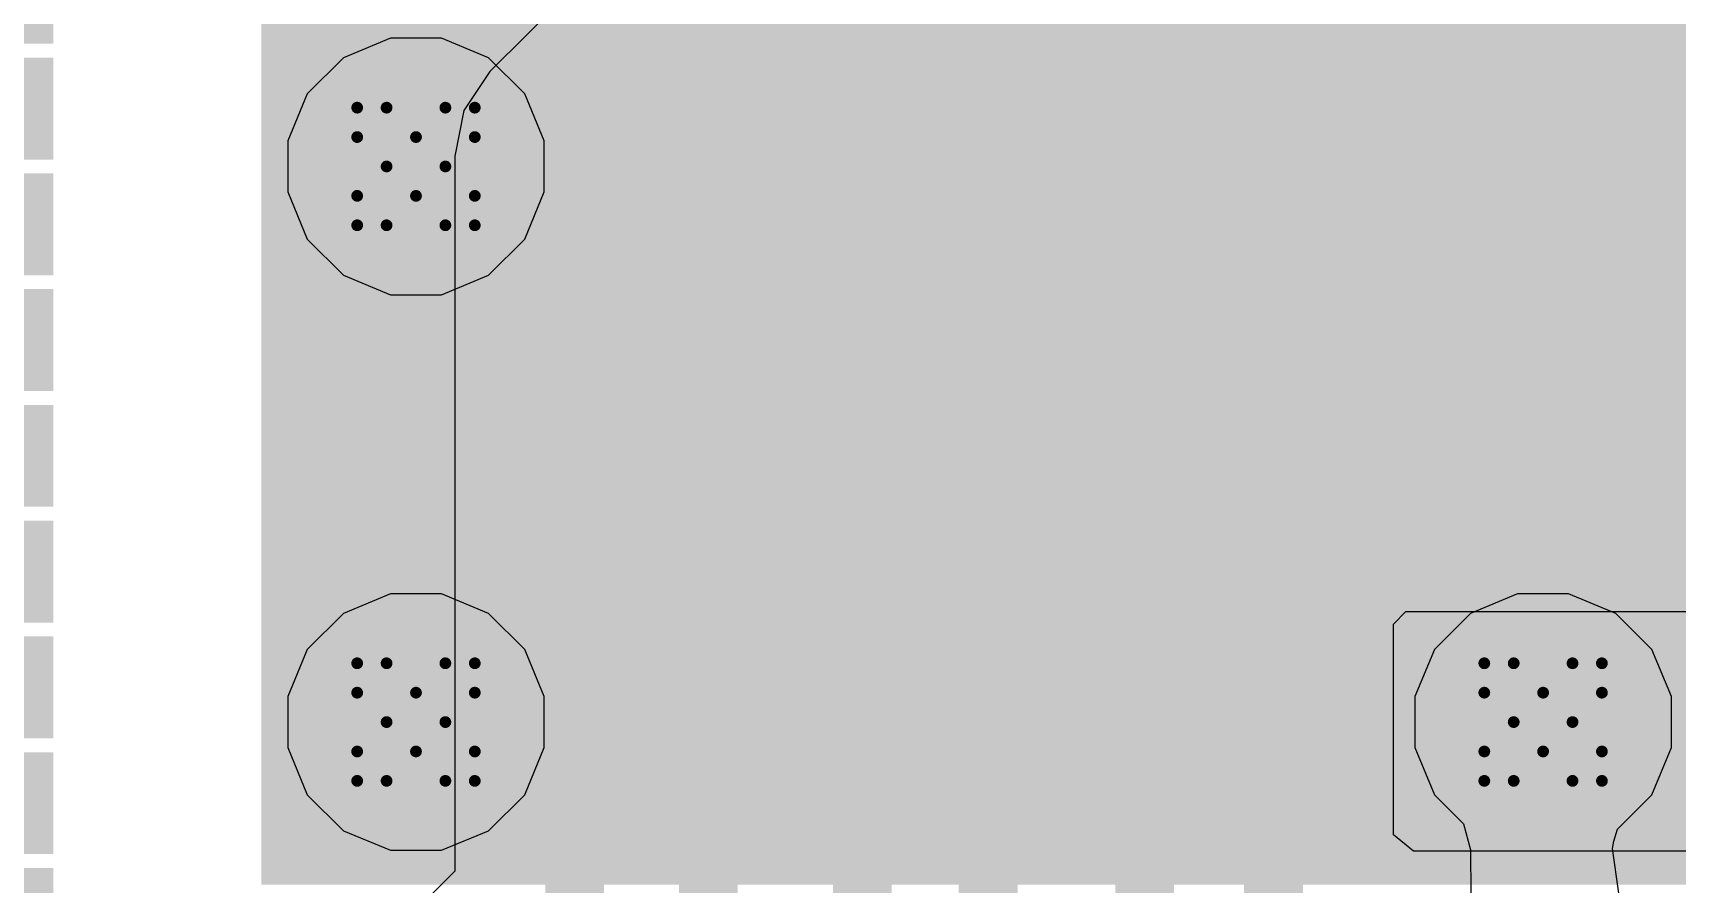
# Model space of a CAD drawing. Header units: inches. Extents: x 0 to 5379, y 0 to 5429.
# Drawn here: x 99.41 to 106.51, y 129.54 to 133.22 of the extents above; entities that cross this region are included whole.
import ezdxf

# ---------------------------------------------------------------- set-up
doc = ezdxf.new("R2010")
doc.units = ezdxf.units.IN
for name, color, linetype in [('Bottom Layer', 5, 'Continuous'), ('Bottom Solder', 6, 'Continuous'), ('Drill Drawing', 1, 'Continuous'), ('GND01', 16, 'Continuous'), ('GND02', 76, 'Continuous'), ('PWR', 156, 'Continuous'), ('SIG 01', 90, 'Continuous'), ('Top Layer', 1, 'Continuous'), ('Top Paste', 8, 'Continuous'), ('Top Solder', 216, 'Continuous'), ('Via Holes', 16, 'Continuous')]:
    doc.layers.add(name, color=color, linetype=linetype)

# ---------------------------------------------------------------- blocks, each defined once
blk = doc.blocks.new('64_VFQFPN_9X9_138')
at = {"layer": 'Top Layer'}
for points in [[(-3, 3), (3, 3), (3, -3), (-3, -3)], [(4.07, 2.9), (4.93, 2.9), (4.93, 2.6), (4.07, 2.6)], [(4.07, 2.4), (4.93, 2.4), (4.93, 2.1), (4.07, 2.1)], [(4.07, 1.9), (4.93, 1.9), (4.93, 1.6), (4.07, 1.6)], [(4.07, 1.4), (4.93, 1.4), (4.93, 1.1), (4.07, 1.1)], [(4.07, 0.9), (4.93, 0.9), (4.93, 0.6), (4.07, 0.6)], [(4.07, 0.4), (4.93, 0.4), (4.93, 0.1), (4.07, 0.1)], [(4.07, -0.1), (4.93, -0.1), (4.93, -0.4), (4.07, -0.4)]]:
    blk.add_hatch(color=1, dxfattribs=at).paths.add_polyline_path(points)
at = {"layer": 'Top Paste'}
for points in [[(4.07, 2.9), (4.93, 2.9), (4.93, 2.6), (4.07, 2.6)], [(4.07, 2.4), (4.93, 2.4), (4.93, 2.1), (4.07, 2.1)], [(4.07, 1.9), (4.93, 1.9), (4.93, 1.6), (4.07, 1.6)], [(4.07, 1.4), (4.93, 1.4), (4.93, 1.1), (4.07, 1.1)], [(4.07, 0.9), (4.93, 0.9), (4.93, 0.6), (4.07, 0.6)], [(4.07, 0.4), (4.93, 0.4), (4.93, 0.1), (4.07, 0.1)], [(4.07, -0.1), (4.93, -0.1), (4.93, -0.4), (4.07, -0.4)]]:
    blk.add_hatch(color=8, dxfattribs=at).paths.add_polyline_path(points)
at = {"layer": 'Top Solder'}
for points in [[(4, 3.47), (5, 3.47), (5, 3.03), (4, 3.03)], [(-3.1016, 3.1016), (3.1016, 3.1016), (3.1016, -3.1016), (-3.1016, -3.1016)], [(4, 2.97), (5, 2.97), (5, 2.53), (4, 2.53)], [(4, 2.47), (5, 2.47), (5, 2.03), (4, 2.03)], [(4, 1.97), (5, 1.97), (5, 1.53), (4, 1.53)], [(4, 1.47), (5, 1.47), (5, 1.03), (4, 1.03)], [(4, 0.97), (5, 0.97), (5, 0.53), (4, 0.53)], [(4, 0.47), (5, 0.47), (5, 0.03), (4, 0.03)], [(4, -0.03), (5, -0.03), (5, -0.47), (4, -0.47)], [(4, -0.53), (5, -0.53), (5, -0.97), (4, -0.97)]]:
    blk.add_hatch(color=216, dxfattribs=at).paths.add_polyline_path(points)

msp = doc.modelspace()

# ---------------------------------------------------------------- hatches: boundary and pattern name
at = {"layer": 'Bottom Layer'}
h = msp.add_hatch(color=5, dxfattribs=at)
edge = h.paths.add_edge_path()
edge.add_arc((101.0638, 132.6428), 0.3, 0, 360)
h = msp.add_hatch(color=5, dxfattribs=at)
edge = h.paths.add_edge_path()
edge.add_arc((101.0638, 130.2428), 0.3, 0, 360)
h = msp.add_hatch(color=5, dxfattribs=at)
edge = h.paths.add_edge_path()
edge.add_arc((105.9322, 130.2428), 0.3, 0, 360)
at = {"layer": 'Bottom Solder'}
h = msp.add_hatch(color=6, dxfattribs=at)
edge = h.paths.add_edge_path()
edge.add_arc((101.0638, 132.6428), 0.4016, 0, 360)
h = msp.add_hatch(color=6, dxfattribs=at)
edge = h.paths.add_edge_path()
edge.add_arc((101.0638, 130.2428), 0.4016, 0, 360)
h = msp.add_hatch(color=6, dxfattribs=at)
edge = h.paths.add_edge_path()
edge.add_arc((105.9322, 130.2428), 0.4016, 0, 360)
at = {"layer": 'GND01'}
h = msp.add_hatch(color=16, dxfattribs=at)
edge = h.paths.add_edge_path()
edge.add_arc((101.0638, 132.6428), 0.3, 0, 360)
h = msp.add_hatch(color=16, dxfattribs=at)
edge = h.paths.add_edge_path()
edge.add_arc((101.0638, 130.2428), 0.3, 0, 360)
h = msp.add_hatch(color=16, dxfattribs=at)
edge = h.paths.add_edge_path()
edge.add_arc((105.9322, 130.2428), 0.3, 0, 360)
at = {"layer": 'GND02'}
h = msp.add_hatch(color=76, dxfattribs=at)
edge = h.paths.add_edge_path()
edge.add_arc((101.0638, 132.6428), 0.3, 0, 360)
h = msp.add_hatch(color=76, dxfattribs=at)
edge = h.paths.add_edge_path()
edge.add_arc((101.0638, 130.2428), 0.3, 0, 360)
h = msp.add_hatch(color=76, dxfattribs=at)
edge = h.paths.add_edge_path()
edge.add_arc((105.9322, 130.2428), 0.3, 0, 360)
at = {"layer": 'PWR'}
h = msp.add_hatch(color=156, dxfattribs=at)
edge = h.paths.add_edge_path()
edge.add_arc((101.0638, 132.6428), 0.3, 0, 360)
h = msp.add_hatch(color=156, dxfattribs=at)
edge = h.paths.add_edge_path()
edge.add_arc((101.0638, 130.2428), 0.3, 0, 360)
h = msp.add_hatch(color=156, dxfattribs=at)
edge = h.paths.add_edge_path()
edge.add_arc((105.9322, 130.2428), 0.3, 0, 360)
at = {"layer": 'SIG 01'}
h = msp.add_hatch(color=90, dxfattribs=at)
edge = h.paths.add_edge_path()
edge.add_arc((101.0638, 132.6428), 0.3, 0, 360)
h = msp.add_hatch(color=90, dxfattribs=at)
edge = h.paths.add_edge_path()
edge.add_arc((101.0638, 130.2428), 0.3, 0, 360)
h = msp.add_hatch(color=90, dxfattribs=at)
edge = h.paths.add_edge_path()
edge.add_arc((105.9322, 130.2428), 0.3, 0, 360)
at = {"layer": 'Top Layer'}
h = msp.add_hatch(color=1, dxfattribs=at)
edge = h.paths.add_edge_path()
edge.add_arc((101.0638, 132.6428), 0.3, 0, 360)
h = msp.add_hatch(color=1, dxfattribs=at)
edge = h.paths.add_edge_path()
edge.add_arc((101.0638, 130.2428), 0.3, 0, 360)
h = msp.add_hatch(color=1, dxfattribs=at)
edge = h.paths.add_edge_path()
edge.add_arc((105.9322, 130.2428), 0.3, 0, 360)
at = {"layer": 'Top Solder'}
h = msp.add_hatch(color=216, dxfattribs=at)
edge = h.paths.add_edge_path()
edge.add_arc((101.0638, 132.6428), 0.4016, 0, 360)
h = msp.add_hatch(color=216, dxfattribs=at)
edge = h.paths.add_edge_path()
edge.add_arc((101.0638, 130.2428), 0.4016, 0, 360)
h = msp.add_hatch(color=216, dxfattribs=at)
edge = h.paths.add_edge_path()
edge.add_arc((105.9322, 130.2428), 0.4016, 0, 360)
at = {"layer": 'Via Holes'}
h = msp.add_hatch(color=7, dxfattribs=at)
edge = h.paths.add_edge_path()
edge.add_arc((101.0638, 132.6428), 0.15, 0, 360)
h = msp.add_hatch(color=7, dxfattribs=at)
edge = h.paths.add_edge_path()
edge.add_arc((101.0638, 130.2428), 0.15, 0, 360)
h = msp.add_hatch(color=7, dxfattribs=at)
edge = h.paths.add_edge_path()
edge.add_arc((105.9322, 130.2428), 0.15, 0, 360)

# ---------------------------------------------------------------- linework, layer by layer
at = {"layer": 'Drill Drawing'}
for points in [[(100.8098, 132.7698, 0.0508, 0.0508, 0), (100.8098, 132.8968, 0.0508, 0.0508, 0)], [(100.8098, 132.8968, 0.0508, 0.0508, 0), (100.9368, 132.8968, 0.0508, 0.0508, 0)], [(100.9368, 132.8968, 0.0508, 0.0508, 0), (101.0638, 132.7698, 0.0508, 0.0508, 0)], [(101.0638, 132.7698, 0.0508, 0.0508, 0), (101.1908, 132.8968, 0.0508, 0.0508, 0)], [(101.1908, 132.8968, 0.0508, 0.0508, 0), (101.3178, 132.8968, 0.0508, 0.0508, 0)], [(101.3178, 132.7698, 0.0508, 0.0508, 0), (101.3178, 132.8968, 0.0508, 0.0508, 0)], [(100.8098, 132.7698, 0.0508, 0.0508, 0), (100.9368, 132.6428, 0.0508, 0.0508, 0)], [(101.1908, 132.6428, 0.0508, 0.0508, 0), (101.3178, 132.7698, 0.0508, 0.0508, 0)], [(100.8098, 132.5158, 0.0508, 0.0508, 0), (100.9368, 132.6428, 0.0508, 0.0508, 0)], [(101.1908, 132.6428, 0.0508, 0.0508, 0), (101.3178, 132.5158, 0.0508, 0.0508, 0)], [(100.8098, 132.3888, 0.0508, 0.0508, 0), (100.8098, 132.5158, 0.0508, 0.0508, 0)], [(100.9368, 132.3888, 0.0508, 0.0508, 0), (101.0638, 132.5158, 0.0508, 0.0508, 0)], [(101.0638, 132.5158, 0.0508, 0.0508, 0), (101.1908, 132.3888, 0.0508, 0.0508, 0)], [(101.3178, 132.3888, 0.0508, 0.0508, 0), (101.3178, 132.5158, 0.0508, 0.0508, 0)], [(100.8098, 132.3888, 0.0508, 0.0508, 0), (100.9368, 132.3888, 0.0508, 0.0508, 0)], [(101.1908, 132.3888, 0.0508, 0.0508, 0), (101.3178, 132.3888, 0.0508, 0.0508, 0)], [(100.8098, 130.3698, 0.0508, 0.0508, 0), (100.8098, 130.4968, 0.0508, 0.0508, 0)], [(100.8098, 130.4968, 0.0508, 0.0508, 0), (100.9368, 130.4968, 0.0508, 0.0508, 0)], [(100.9368, 130.4968, 0.0508, 0.0508, 0), (101.0638, 130.3698, 0.0508, 0.0508, 0)], [(101.0638, 130.3698, 0.0508, 0.0508, 0), (101.1908, 130.4968, 0.0508, 0.0508, 0)], [(101.1908, 130.4968, 0.0508, 0.0508, 0), (101.3178, 130.4968, 0.0508, 0.0508, 0)], [(101.3178, 130.3698, 0.0508, 0.0508, 0), (101.3178, 130.4968, 0.0508, 0.0508, 0)], [(105.6782, 130.3698, 0.0508, 0.0508, 0), (105.6782, 130.4968, 0.0508, 0.0508, 0)], [(105.6782, 130.4968, 0.0508, 0.0508, 0), (105.8052, 130.4968, 0.0508, 0.0508, 0)], [(105.8052, 130.4968, 0.0508, 0.0508, 0), (105.9322, 130.3698, 0.0508, 0.0508, 0)], [(105.9322, 130.3698, 0.0508, 0.0508, 0), (106.0592, 130.4968, 0.0508, 0.0508, 0)], [(106.0592, 130.4968, 0.0508, 0.0508, 0), (106.1862, 130.4968, 0.0508, 0.0508, 0)], [(106.1862, 130.3698, 0.0508, 0.0508, 0), (106.1862, 130.4968, 0.0508, 0.0508, 0)], [(100.8098, 130.3698, 0.0508, 0.0508, 0), (100.9368, 130.2428, 0.0508, 0.0508, 0)], [(101.1908, 130.2428, 0.0508, 0.0508, 0), (101.3178, 130.3698, 0.0508, 0.0508, 0)], [(105.6782, 130.3698, 0.0508, 0.0508, 0), (105.8052, 130.2428, 0.0508, 0.0508, 0)], [(106.0592, 130.2428, 0.0508, 0.0508, 0), (106.1862, 130.3698, 0.0508, 0.0508, 0)], [(100.8098, 130.1158, 0.0508, 0.0508, 0), (100.9368, 130.2428, 0.0508, 0.0508, 0)], [(101.1908, 130.2428, 0.0508, 0.0508, 0), (101.3178, 130.1158, 0.0508, 0.0508, 0)], [(105.6782, 130.1158, 0.0508, 0.0508, 0), (105.8052, 130.2428, 0.0508, 0.0508, 0)], [(106.0592, 130.2428, 0.0508, 0.0508, 0), (106.1862, 130.1158, 0.0508, 0.0508, 0)], [(100.8098, 129.9888, 0.0508, 0.0508, 0), (100.8098, 130.1158, 0.0508, 0.0508, 0)], [(100.9368, 129.9888, 0.0508, 0.0508, 0), (101.0638, 130.1158, 0.0508, 0.0508, 0)], [(101.0638, 130.1158, 0.0508, 0.0508, 0), (101.1908, 129.9888, 0.0508, 0.0508, 0)], [(101.3178, 129.9888, 0.0508, 0.0508, 0), (101.3178, 130.1158, 0.0508, 0.0508, 0)], [(105.6782, 129.9888, 0.0508, 0.0508, 0), (105.6782, 130.1158, 0.0508, 0.0508, 0)], [(105.8052, 129.9888, 0.0508, 0.0508, 0), (105.9322, 130.1158, 0.0508, 0.0508, 0)], [(105.9322, 130.1158, 0.0508, 0.0508, 0), (106.0592, 129.9888, 0.0508, 0.0508, 0)], [(106.1862, 129.9888, 0.0508, 0.0508, 0), (106.1862, 130.1158, 0.0508, 0.0508, 0)], [(100.8098, 129.9888, 0.0508, 0.0508, 0), (100.9368, 129.9888, 0.0508, 0.0508, 0)], [(101.1908, 129.9888, 0.0508, 0.0508, 0), (101.3178, 129.9888, 0.0508, 0.0508, 0)], [(105.6782, 129.9888, 0.0508, 0.0508, 0), (105.8052, 129.9888, 0.0508, 0.0508, 0)], [(106.0592, 129.9888, 0.0508, 0.0508, 0), (106.1862, 129.9888, 0.0508, 0.0508, 0)]]:
    msp.add_lwpolyline(points, format="xyseb", dxfattribs=at)
for points in [[(100.7971, 132.8968, 0.0254, 0.0254, 1), (100.8225, 132.8968, 0.0254, 0.0254, 1)], [(100.7971, 132.8968, 0.0254, 0.0254, 1), (100.8225, 132.8968, 0.0254, 0.0254, 1)], [(100.9241, 132.8968, 0.0254, 0.0254, 1), (100.9495, 132.8968, 0.0254, 0.0254, 1)], [(100.9241, 132.8968, 0.0254, 0.0254, 1), (100.9495, 132.8968, 0.0254, 0.0254, 1)], [(101.1781, 132.8968, 0.0254, 0.0254, 1), (101.2035, 132.8968, 0.0254, 0.0254, 1)], [(101.1781, 132.8968, 0.0254, 0.0254, 1), (101.2035, 132.8968, 0.0254, 0.0254, 1)], [(101.3051, 132.8968, 0.0254, 0.0254, 1), (101.3305, 132.8968, 0.0254, 0.0254, 1)], [(101.3051, 132.8968, 0.0254, 0.0254, 1), (101.3305, 132.8968, 0.0254, 0.0254, 1)], [(100.7971, 132.7698, 0.0254, 0.0254, 1), (100.8225, 132.7698, 0.0254, 0.0254, 1)], [(100.7971, 132.7698, 0.0254, 0.0254, 1), (100.8225, 132.7698, 0.0254, 0.0254, 1)], [(101.0511, 132.7698, 0.0254, 0.0254, 1), (101.0765, 132.7698, 0.0254, 0.0254, 1)], [(101.0511, 132.7698, 0.0254, 0.0254, 1), (101.0765, 132.7698, 0.0254, 0.0254, 1)], [(101.3051, 132.7698, 0.0254, 0.0254, 1), (101.3305, 132.7698, 0.0254, 0.0254, 1)], [(101.3051, 132.7698, 0.0254, 0.0254, 1), (101.3305, 132.7698, 0.0254, 0.0254, 1)], [(100.9241, 132.6428, 0.0254, 0.0254, 1), (100.9495, 132.6428, 0.0254, 0.0254, 1)], [(100.9241, 132.6428, 0.0254, 0.0254, 1), (100.9495, 132.6428, 0.0254, 0.0254, 1)], [(101.1781, 132.6428, 0.0254, 0.0254, 1), (101.2035, 132.6428, 0.0254, 0.0254, 1)], [(101.1781, 132.6428, 0.0254, 0.0254, 1), (101.2035, 132.6428, 0.0254, 0.0254, 1)], [(100.7971, 132.5158, 0.0254, 0.0254, 1), (100.8225, 132.5158, 0.0254, 0.0254, 1)], [(100.7971, 132.5158, 0.0254, 0.0254, 1), (100.8225, 132.5158, 0.0254, 0.0254, 1)], [(101.0511, 132.5158, 0.0254, 0.0254, 1), (101.0765, 132.5158, 0.0254, 0.0254, 1)], [(101.0511, 132.5158, 0.0254, 0.0254, 1), (101.0765, 132.5158, 0.0254, 0.0254, 1)], [(101.3051, 132.5158, 0.0254, 0.0254, 1), (101.3305, 132.5158, 0.0254, 0.0254, 1)], [(101.3051, 132.5158, 0.0254, 0.0254, 1), (101.3305, 132.5158, 0.0254, 0.0254, 1)], [(100.7971, 132.3888, 0.0254, 0.0254, 1), (100.8225, 132.3888, 0.0254, 0.0254, 1)], [(100.7971, 132.3888, 0.0254, 0.0254, 1), (100.8225, 132.3888, 0.0254, 0.0254, 1)], [(100.9241, 132.3888, 0.0254, 0.0254, 1), (100.9495, 132.3888, 0.0254, 0.0254, 1)], [(100.9241, 132.3888, 0.0254, 0.0254, 1), (100.9495, 132.3888, 0.0254, 0.0254, 1)], [(101.1781, 132.3888, 0.0254, 0.0254, 1), (101.2035, 132.3888, 0.0254, 0.0254, 1)], [(101.1781, 132.3888, 0.0254, 0.0254, 1), (101.2035, 132.3888, 0.0254, 0.0254, 1)], [(101.3051, 132.3888, 0.0254, 0.0254, 1), (101.3305, 132.3888, 0.0254, 0.0254, 1)], [(101.3051, 132.3888, 0.0254, 0.0254, 1), (101.3305, 132.3888, 0.0254, 0.0254, 1)], [(100.7971, 130.4968, 0.0254, 0.0254, 1), (100.8225, 130.4968, 0.0254, 0.0254, 1)], [(100.7971, 130.4968, 0.0254, 0.0254, 1), (100.8225, 130.4968, 0.0254, 0.0254, 1)], [(100.9241, 130.4968, 0.0254, 0.0254, 1), (100.9495, 130.4968, 0.0254, 0.0254, 1)], [(100.9241, 130.4968, 0.0254, 0.0254, 1), (100.9495, 130.4968, 0.0254, 0.0254, 1)], [(101.1781, 130.4968, 0.0254, 0.0254, 1), (101.2035, 130.4968, 0.0254, 0.0254, 1)], [(101.1781, 130.4968, 0.0254, 0.0254, 1), (101.2035, 130.4968, 0.0254, 0.0254, 1)], [(101.3051, 130.4968, 0.0254, 0.0254, 1), (101.3305, 130.4968, 0.0254, 0.0254, 1)], [(101.3051, 130.4968, 0.0254, 0.0254, 1), (101.3305, 130.4968, 0.0254, 0.0254, 1)], [(105.6655, 130.4968, 0.0254, 0.0254, 1), (105.6909, 130.4968, 0.0254, 0.0254, 1)], [(105.6655, 130.4968, 0.0254, 0.0254, 1), (105.6909, 130.4968, 0.0254, 0.0254, 1)], [(105.7925, 130.4968, 0.0254, 0.0254, 1), (105.8179, 130.4968, 0.0254, 0.0254, 1)], [(105.7925, 130.4968, 0.0254, 0.0254, 1), (105.8179, 130.4968, 0.0254, 0.0254, 1)], [(106.0465, 130.4968, 0.0254, 0.0254, 1), (106.0719, 130.4968, 0.0254, 0.0254, 1)], [(106.0465, 130.4968, 0.0254, 0.0254, 1), (106.0719, 130.4968, 0.0254, 0.0254, 1)], [(106.1735, 130.4968, 0.0254, 0.0254, 1), (106.1989, 130.4968, 0.0254, 0.0254, 1)], [(106.1735, 130.4968, 0.0254, 0.0254, 1), (106.1989, 130.4968, 0.0254, 0.0254, 1)], [(100.7971, 130.3698, 0.0254, 0.0254, 1), (100.8225, 130.3698, 0.0254, 0.0254, 1)], [(100.7971, 130.3698, 0.0254, 0.0254, 1), (100.8225, 130.3698, 0.0254, 0.0254, 1)], [(101.0511, 130.3698, 0.0254, 0.0254, 1), (101.0765, 130.3698, 0.0254, 0.0254, 1)], [(101.0511, 130.3698, 0.0254, 0.0254, 1), (101.0765, 130.3698, 0.0254, 0.0254, 1)], [(101.3051, 130.3698, 0.0254, 0.0254, 1), (101.3305, 130.3698, 0.0254, 0.0254, 1)], [(101.3051, 130.3698, 0.0254, 0.0254, 1), (101.3305, 130.3698, 0.0254, 0.0254, 1)], [(105.6655, 130.3698, 0.0254, 0.0254, 1), (105.6909, 130.3698, 0.0254, 0.0254, 1)], [(105.6655, 130.3698, 0.0254, 0.0254, 1), (105.6909, 130.3698, 0.0254, 0.0254, 1)], [(105.9195, 130.3698, 0.0254, 0.0254, 1), (105.9449, 130.3698, 0.0254, 0.0254, 1)], [(105.9195, 130.3698, 0.0254, 0.0254, 1), (105.9449, 130.3698, 0.0254, 0.0254, 1)], [(106.1735, 130.3698, 0.0254, 0.0254, 1), (106.1989, 130.3698, 0.0254, 0.0254, 1)], [(106.1735, 130.3698, 0.0254, 0.0254, 1), (106.1989, 130.3698, 0.0254, 0.0254, 1)], [(100.9241, 130.2428, 0.0254, 0.0254, 1), (100.9495, 130.2428, 0.0254, 0.0254, 1)], [(100.9241, 130.2428, 0.0254, 0.0254, 1), (100.9495, 130.2428, 0.0254, 0.0254, 1)], [(101.1781, 130.2428, 0.0254, 0.0254, 1), (101.2035, 130.2428, 0.0254, 0.0254, 1)], [(101.1781, 130.2428, 0.0254, 0.0254, 1), (101.2035, 130.2428, 0.0254, 0.0254, 1)], [(105.7925, 130.2428, 0.0254, 0.0254, 1), (105.8179, 130.2428, 0.0254, 0.0254, 1)], [(105.7925, 130.2428, 0.0254, 0.0254, 1), (105.8179, 130.2428, 0.0254, 0.0254, 1)], [(106.0465, 130.2428, 0.0254, 0.0254, 1), (106.0719, 130.2428, 0.0254, 0.0254, 1)], [(106.0465, 130.2428, 0.0254, 0.0254, 1), (106.0719, 130.2428, 0.0254, 0.0254, 1)], [(100.7971, 130.1158, 0.0254, 0.0254, 1), (100.8225, 130.1158, 0.0254, 0.0254, 1)], [(100.7971, 130.1158, 0.0254, 0.0254, 1), (100.8225, 130.1158, 0.0254, 0.0254, 1)], [(101.0511, 130.1158, 0.0254, 0.0254, 1), (101.0765, 130.1158, 0.0254, 0.0254, 1)], [(101.0511, 130.1158, 0.0254, 0.0254, 1), (101.0765, 130.1158, 0.0254, 0.0254, 1)], [(101.3051, 130.1158, 0.0254, 0.0254, 1), (101.3305, 130.1158, 0.0254, 0.0254, 1)], [(101.3051, 130.1158, 0.0254, 0.0254, 1), (101.3305, 130.1158, 0.0254, 0.0254, 1)], [(105.6655, 130.1158, 0.0254, 0.0254, 1), (105.6909, 130.1158, 0.0254, 0.0254, 1)], [(105.6655, 130.1158, 0.0254, 0.0254, 1), (105.6909, 130.1158, 0.0254, 0.0254, 1)], [(105.9195, 130.1158, 0.0254, 0.0254, 1), (105.9449, 130.1158, 0.0254, 0.0254, 1)], [(105.9195, 130.1158, 0.0254, 0.0254, 1), (105.9449, 130.1158, 0.0254, 0.0254, 1)], [(106.1735, 130.1158, 0.0254, 0.0254, 1), (106.1989, 130.1158, 0.0254, 0.0254, 1)], [(106.1735, 130.1158, 0.0254, 0.0254, 1), (106.1989, 130.1158, 0.0254, 0.0254, 1)], [(100.7971, 129.9888, 0.0254, 0.0254, 1), (100.8225, 129.9888, 0.0254, 0.0254, 1)], [(100.7971, 129.9888, 0.0254, 0.0254, 1), (100.8225, 129.9888, 0.0254, 0.0254, 1)], [(100.9241, 129.9888, 0.0254, 0.0254, 1), (100.9495, 129.9888, 0.0254, 0.0254, 1)], [(100.9241, 129.9888, 0.0254, 0.0254, 1), (100.9495, 129.9888, 0.0254, 0.0254, 1)], [(101.1781, 129.9888, 0.0254, 0.0254, 1), (101.2035, 129.9888, 0.0254, 0.0254, 1)], [(101.1781, 129.9888, 0.0254, 0.0254, 1), (101.2035, 129.9888, 0.0254, 0.0254, 1)], [(101.3051, 129.9888, 0.0254, 0.0254, 1), (101.3305, 129.9888, 0.0254, 0.0254, 1)], [(101.3051, 129.9888, 0.0254, 0.0254, 1), (101.3305, 129.9888, 0.0254, 0.0254, 1)], [(105.6655, 129.9888, 0.0254, 0.0254, 1), (105.6909, 129.9888, 0.0254, 0.0254, 1)], [(105.6655, 129.9888, 0.0254, 0.0254, 1), (105.6909, 129.9888, 0.0254, 0.0254, 1)], [(105.7925, 129.9888, 0.0254, 0.0254, 1), (105.8179, 129.9888, 0.0254, 0.0254, 1)], [(105.7925, 129.9888, 0.0254, 0.0254, 1), (105.8179, 129.9888, 0.0254, 0.0254, 1)], [(106.0465, 129.9888, 0.0254, 0.0254, 1), (106.0719, 129.9888, 0.0254, 0.0254, 1)], [(106.0465, 129.9888, 0.0254, 0.0254, 1), (106.0719, 129.9888, 0.0254, 0.0254, 1)], [(106.1735, 129.9888, 0.0254, 0.0254, 1), (106.1989, 129.9888, 0.0254, 0.0254, 1)], [(106.1735, 129.9888, 0.0254, 0.0254, 1), (106.1989, 129.9888, 0.0254, 0.0254, 1)]]:
    msp.add_lwpolyline(points, format="xyseb", close=True, dxfattribs=at)
at = {"layer": 'PWR'}
for p, q in [((100.9536, 133.1968), (100.75, 133.1125)), ((101.174, 133.1968), (100.9536, 133.1968)), ((101.3776, 133.1125), (101.174, 133.1968)), ((100.75, 133.1125), (100.5941, 132.9566)), ((101.5335, 132.9566), (101.3776, 133.1125)), ((100.5941, 132.9566), (100.5098, 132.753)), ((101.6178, 132.753), (101.5335, 132.9566)), ((100.5098, 132.753), (100.5098, 132.5326)), ((101.6178, 132.5326), (101.6178, 132.753)), ((100.5098, 132.5326), (100.5941, 132.329)), ((101.5335, 132.329), (101.6178, 132.5326)), ((100.5941, 132.329), (100.75, 132.1732)), ((101.3776, 132.1732), (101.5335, 132.329)), ((100.75, 132.1732), (100.9536, 132.0888)), ((101.174, 132.0888), (101.3776, 132.1732)), ((100.9536, 132.0888), (101.174, 132.0888)), ((100.9536, 130.7968), (100.75, 130.7125)), ((101.174, 130.7968), (100.9536, 130.7968)), ((101.3776, 130.7125), (101.174, 130.7968)), ((105.822, 130.7968), (105.6184, 130.7125)), ((106.0424, 130.7968), (105.822, 130.7968)), ((106.246, 130.7125), (106.0424, 130.7968)), ((100.75, 130.7125), (100.5941, 130.5566)), ((101.5335, 130.5566), (101.3776, 130.7125)), ((105.6184, 130.7125), (105.4625, 130.5566)), ((106.4019, 130.5566), (106.246, 130.7125)), ((100.5941, 130.5566), (100.5098, 130.353)), ((101.6178, 130.353), (101.5335, 130.5566)), ((105.4625, 130.5566), (105.3782, 130.353)), ((106.4862, 130.353), (106.4019, 130.5566)), ((100.5098, 130.353), (100.5098, 130.1326)), ((101.6178, 130.1326), (101.6178, 130.353)), ((105.3782, 130.353), (105.3782, 130.1326)), ((106.4862, 130.1326), (106.4862, 130.353)), ((100.5098, 130.1326), (100.5941, 129.929)), ((101.5335, 129.929), (101.6178, 130.1326)), ((105.3782, 130.1326), (105.4625, 129.929)), ((106.4019, 129.929), (106.4862, 130.1326)), ((100.5941, 129.929), (100.75, 129.7732)), ((101.3776, 129.7732), (101.5335, 129.929)), ((105.4625, 129.929), (105.5888, 129.8027)), ((106.2531, 129.7803), (106.4019, 129.929)), ((100.75, 129.7732), (100.9536, 129.6888)), ((101.174, 129.6888), (101.3776, 129.7732)), ((105.5888, 129.8027), (105.6187, 129.6913)), ((106.2381, 129.7285), (106.2531, 129.7803)), ((100.9536, 129.6888), (101.174, 129.6888)), ((105.6187, 129.6913), (105.6196, 129.4977)), ((106.2325, 129.6967), (106.2381, 129.7285)), ((106.2598, 129.5039), (106.2325, 129.6967))]:
    msp.add_line(p, q, dxfattribs=at)
at = {"layer": 'SIG 01'}
for p, q in [((102.9265, 134.5963), (101.3832, 133.053)), ((101.3832, 133.053), (101.271, 132.8849)), ((101.271, 132.8849), (101.2315, 132.6867)), ((101.2315, 132.6867), (101.2315, 129.5992)), ((105.2857, 130.6664), (105.3393, 130.7201)), ((105.3393, 130.7201), (118.9471, 130.7201)), ((105.2857, 129.7557), (105.2857, 130.6664)), ((105.3718, 129.6851), (105.2857, 129.7557)), ((107.6218, 129.6851), (105.3718, 129.6851)), ((101.2315, 129.5992), (99.4989, 127.8665))]:
    msp.add_line(p, q, dxfattribs=at)
for points in [[(101.7495, 132.6867, 0.254, 0.254, 0), (103.2928, 134.23, 0.254, 0.254, 0)], [(102.3267, 132.4476, 0.254, 0.254, 0), (103.5319, 133.6528, 0.254, 0.254, 0)], [(102.9919, 132.0872, 0.254, 0.254, 0), (103.8891, 132.9845, 0.254, 0.254, 0)], [(103.8891, 132.9845, 0.254, 0.254, 0), (114.3171, 132.9845, 0.254, 0.254, 0)], [(101.7495, 129.3846, 0.254, 0.254, 0), (101.7495, 132.6867, 0.254, 0.254, 0)], [(102.3267, 129.1456, 0.254, 0.254, 0), (102.3267, 132.4476, 0.254, 0.254, 0)], [(103.5354, 131.7508, 0.254, 0.254, 0), (104.1774, 132.3928, 0.254, 0.254, 0)], [(104.1774, 132.3928, 0.254, 0.254, 0), (107.094, 132.3928, 0.254, 0.254, 0)], [(102.9919, 128.7509, 0.254, 0.254, 0), (102.9919, 132.0872, 0.254, 0.254, 0)], [(104.211, 131.1538, 0.254, 0.254, 0), (104.8289, 131.7716, 0.254, 0.254, 0)], [(104.8289, 131.7716, 0.254, 0.254, 0), (119.5732, 131.7716, 0.254, 0.254, 0)], [(103.5354, 128.4683, 0.254, 0.254, 0), (103.5354, 131.7508, 0.254, 0.254, 0)], [(104.7677, 130.881, 0.254, 0.254, 0), (105.1248, 131.238, 0.254, 0.254, 0)], [(105.1248, 131.238, 0.254, 0.254, 0), (119.1617, 131.238, 0.254, 0.254, 0)], [(104.211, 128.0517, 0.254, 0.254, 0), (104.211, 131.1538, 0.254, 0.254, 0)], [(104.7677, 127.8211, 0.254, 0.254, 0), (104.7677, 130.881, 0.254, 0.254, 0)]]:
    msp.add_lwpolyline(points, format="xyseb", dxfattribs=at)
for points in [[(103.8256, 132.9845, 0.127, 0.127, 1), (103.9526, 132.9845, 0.127, 0.127, 1)], [(103.8256, 132.9845, 0.127, 0.127, 1), (103.9526, 132.9845, 0.127, 0.127, 1)], [(101.686, 132.6867, 0.127, 0.127, 1), (101.813, 132.6867, 0.127, 0.127, 1)], [(101.686, 132.6867, 0.127, 0.127, 1), (101.813, 132.6867, 0.127, 0.127, 1)], [(102.2632, 132.4476, 0.127, 0.127, 1), (102.3902, 132.4476, 0.127, 0.127, 1)], [(102.2632, 132.4476, 0.127, 0.127, 1), (102.3902, 132.4476, 0.127, 0.127, 1)], [(104.1139, 132.3928, 0.127, 0.127, 1), (104.2409, 132.3928, 0.127, 0.127, 1)], [(104.1139, 132.3928, 0.127, 0.127, 1), (104.2409, 132.3928, 0.127, 0.127, 1)], [(102.9284, 132.0872, 0.127, 0.127, 1), (103.0554, 132.0872, 0.127, 0.127, 1)], [(102.9284, 132.0872, 0.127, 0.127, 1), (103.0554, 132.0872, 0.127, 0.127, 1)], [(104.7654, 131.7716, 0.127, 0.127, 1), (104.8924, 131.7716, 0.127, 0.127, 1)], [(104.7654, 131.7716, 0.127, 0.127, 1), (104.8924, 131.7716, 0.127, 0.127, 1)], [(103.4719, 131.7508, 0.127, 0.127, 1), (103.5989, 131.7508, 0.127, 0.127, 1)], [(103.4719, 131.7508, 0.127, 0.127, 1), (103.5989, 131.7508, 0.127, 0.127, 1)], [(105.0613, 131.238, 0.127, 0.127, 1), (105.1883, 131.238, 0.127, 0.127, 1)], [(105.0613, 131.238, 0.127, 0.127, 1), (105.1883, 131.238, 0.127, 0.127, 1)], [(104.1475, 131.1538, 0.127, 0.127, 1), (104.2745, 131.1538, 0.127, 0.127, 1)], [(104.1475, 131.1538, 0.127, 0.127, 1), (104.2745, 131.1538, 0.127, 0.127, 1)], [(104.7042, 130.881, 0.127, 0.127, 1), (104.8312, 130.881, 0.127, 0.127, 1)], [(104.7042, 130.881, 0.127, 0.127, 1), (104.8312, 130.881, 0.127, 0.127, 1)]]:
    msp.add_lwpolyline(points, format="xyseb", close=True, dxfattribs=at)

# ---------------------------------------------------------------- block references
at = {"rotation": 180}
msp.add_blockref('64_VFQFPN_9X9_138', (103.498, 132.6428), dxfattribs=at)

doc.saveas('drawing.dxf')
